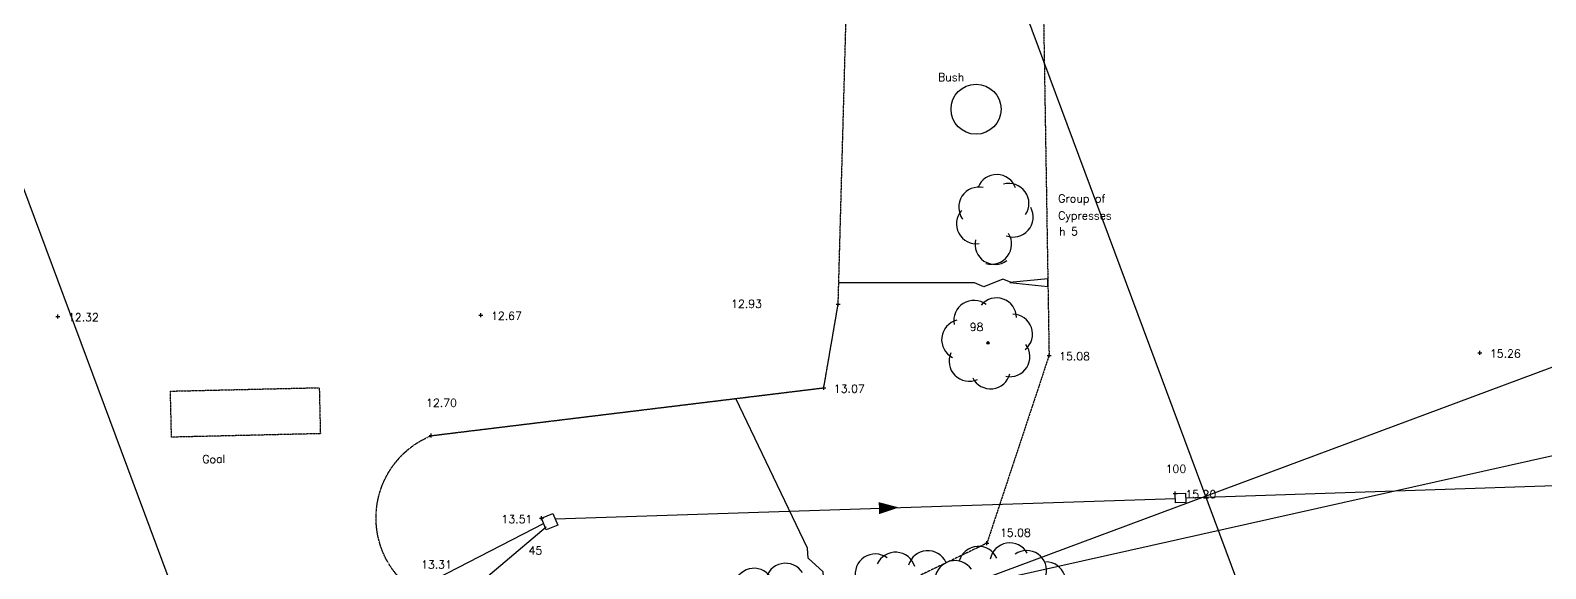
# Model space of a CAD drawing. Extents: x -4000 to 590500, y -6503 to 470250.
# Drawn here: x 340894 to 416624, y 325378 to 352283 of the extents above; entities that cross this region are included whole.
import ezdxf

# ---------------------------------------------------------------- set-up
doc = ezdxf.new("R2010")
doc.units = 0
doc.header["$LTSCALE"] = 0.0508
doc.linetypes.add('DASHED', pattern=[19.05, 12.7, -6.35])
for name, color, linetype in [('BT', 34, 'CONTINUOUS'), ('DETAIL', 5, 'CONTINUOUS'), ('FOUL', 1, 'CONTINUOUS'), ('GRID', 253, 'CONTINUOUS'), ('LEVEL', 1, 'CONTINUOUS'), ('MH_NUMBER', 7, 'CONTINUOUS'), ('SERVICE', 1, 'CONTINUOUS'), ('TEXT', 7, 'CONTINUOUS'), ('TREE_NUMBER', 7, 'CONTINUOUS'), ('VEGETATION', 3, 'CONTINUOUS')]:
    doc.layers.add(name, color=color, linetype=linetype)
doc.styles.add('ROMANS', font='Romans.shx')

msp = doc.modelspace()

# ---------------------------------------------------------------- hatches: boundary and pattern name
at = {"layer": 'VEGETATION', "linetype": 'Continuous'}
h = msp.add_hatch(color=256, dxfattribs=at)
edge = h.paths.add_edge_path()
edge.add_arc((388753, 336664), 60, 0, 360)

# ---------------------------------------------------------------- linework, layer by layer
at = {"layer": 'BT', "linetype": 'Continuous', "flags": 128}
msp.add_lwpolyline([(466894, 347728), (458232, 347728), (458232, 342481), (444143, 337098), (381701, 323114), (361768, 322692)], dxfattribs=at)
at = {"layer": 'DETAIL', "linetype": 'DASHED', "flags": 128}
msp.add_lwpolyline([(361461, 323626, -0.717858), (360935, 332028), (380547, 334418), (381267, 338600), (381797, 357863), (382141, 379754), (382114, 402775), (382131, 428260)], format="xyb", dxfattribs=at)
msp.add_lwpolyline([(390905, 428180), (391587, 402376), (391498, 380036), (391453, 357694), (391806, 336040), (388695, 326647), (373864, 319521), (379461, 309704)], dxfattribs=at)
at = {"layer": 'DETAIL', "flags": 128}
for points in [[(389993, 339661), (389962, 339661), (389493, 339852), (388553, 339470), (388084, 339661), (381296, 339660)], [(380568, 324691), (380555, 324719), (380524, 325224), (379772, 325906), (379741, 326412), (376151, 333882)]]:
    msp.add_lwpolyline(points, dxfattribs=at)
msp.add_lwpolyline([(389840, 339676), (391750, 339485), (391750, 339867)], close=True, dxfattribs=at)
at = {"layer": 'DETAIL', "linetype": 'DASHED', "flags": 128}
msp.add_lwpolyline([(355389, 332125), (347951, 331951), (347897, 334251), (355335, 334424)], close=True, dxfattribs=at)
at = {"layer": 'FOUL', "linetype": 'Continuous', "flags": 128}
for points in [[(398629, 328915), (429551, 329947)], [(367117, 327875), (398118, 328891)], [(356356, 322387), (366572, 327648)], [(362578, 324011), (366678, 327471)]]:
    msp.add_lwpolyline(points, dxfattribs=at)
at = {"layer": 'FOUL', "flags": 128}
msp.add_lwpolyline([(384302, 328438, 0, 600, 0), (383303, 328405, 600, 600, 0)], format="xyseb", dxfattribs=at)
at = {"layer": 'GRID', "linetype": 'Continuous', "flags": 128}
for points in [[(468788, 0), (295644, 465000)], [(522142, 0), (348997, 465000)], [(0, 180214), (535000, 379423)]]:
    msp.add_lwpolyline(points, dxfattribs=at)
at = {"layer": 'LEVEL', "flags": 128}
for points in [[(381167, 338600), (381367, 338600)], [(381267, 338500), (381267, 338700)], [(342170, 337984), (342370, 337984)], [(342270, 337884), (342270, 338084)], [(363314, 338053), (363514, 338053)], [(363414, 337953), (363414, 338153)], [(413332, 336072), (413332, 336272)], [(391706, 336040), (391906, 336040)], [(391806, 335940), (391806, 336140)], [(413232, 336172), (413432, 336172)], [(380447, 334418), (380647, 334418)], [(380547, 334318), (380547, 334518)], [(360835, 332028), (361035, 332028)], [(360935, 331928), (360935, 332128)], [(398014, 329139), (398214, 329139)], [(398114, 329039), (398114, 329239)], [(366434, 327796), (366434, 327996)], [(366334, 327896), (366534, 327896)], [(388595, 326647), (388795, 326647)], [(388695, 326547), (388695, 326747)]]:
    msp.add_lwpolyline(points, dxfattribs=at)
at = {"layer": 'SERVICE', "linetype": 'Continuous', "flags": 128}
for points in [[(398114, 329139), (398623, 329150), (398634, 328680), (398124, 328669)], [(367004, 328139), (367252, 327560), (366681, 327316), (366434, 327896)]]:
    msp.add_lwpolyline(points, close=True, dxfattribs=at)
at = {"layer": 'VEGETATION', "linetype": 'Continuous'}
for centre, radius in [((388155, 348340), 1250), ((388753, 336664), 60)]:
    msp.add_circle(centre, radius, dxfattribs=at)
for centre, start, end in [((389188, 344075), 19.32397, 158.5957), ((389802, 343626), 326.25618, 105.52791), ((388289, 343446), 77.17998, 216.45171), ((388172, 342614), 138.53588, 277.80761), ((390009, 342950), 249.27487, 28.5466), ((389107, 341585), 166.71608, 305.98781), ((388937, 341595), 253.24497, 32.5167), ((388045, 337785), 52.31874, 191.59047), ((389177, 337909), 0.89017, 140.1619), ((387437, 336823), 103.74731, 243.01904), ((389979, 337101), 309.4616, 88.73333), ((389848, 335970), 258.03303, 37.30476), ((387809, 335747), 155.17589, 294.44762), ((388882, 335368), 206.60446, 345.87619), ((388277, 325493), 24.30714, 163.57887), ((389849, 325664), 29.82123, 169.09296), ((378632, 324649), 32.24631, 171.51804), ((383116, 325113), 53.69011, 192.96184), ((384133, 325203), 16.37544, 155.64717), ((385748, 325278), 24.9355, 164.20723), ((387104, 324782), 34.8908, 174.16253), ((390681, 325282), 345.38719, 124.65892), ((391640, 324723), 310.35759, 89.62932), ((377065, 324398), 26.18726, 165.45899)]:
    msp.add_arc(centre, 1000, start, end, dxfattribs=at)

# ---------------------------------------------------------------- texts
at = {"layer": 'LEVEL', "style": 'ROMANS'}
for s, p in [('12.93', (375916, 338415)), ('12.32', (342774, 337740)), ('12.67', (363917, 337810)), ('15.26', (413836, 335928)), ('15.08', (392309, 335796)), ('13.07', (381050, 334174)), ('12.70', (360673, 333467)), ('15.20', (398617, 328895)), ('13.51', (364443, 327652)), ('15.08', (389351, 326978)), ('13.31', (360419, 325381))]:
    msp.add_text(s, height=400, dxfattribs=at).set_placement(p)
at = {"layer": 'MH_NUMBER', "linetype": 'Continuous', "style": 'ROMANS'}
for s, p in [('100', (397630, 330169)), ('45', (365794, 326087))]:
    msp.add_text(s, height=400, dxfattribs=at).set_placement(p)
at = {"layer": 'TEXT', "linetype": 'Continuous', "style": 'ROMANS'}
for s, p in [('Bush', (386259, 349744)), ('Group of', (392261, 343681)), ('Cypresses', (392261, 342829)), ('h 5', (392309, 342037))]:
    msp.add_text(s, height=400, dxfattribs=at).set_placement(p)
at = {"layer": 'TEXT', "style": 'ROMANS'}
msp.add_text('Goal', height=400, rotation=1.38957, dxfattribs=at).set_placement((349494, 330646))
at = {"layer": 'TREE_NUMBER', "style": 'ROMANS'}
msp.add_text('98', height=400, dxfattribs=at).set_placement((387838, 337257))

doc.saveas('drawing.dxf')
